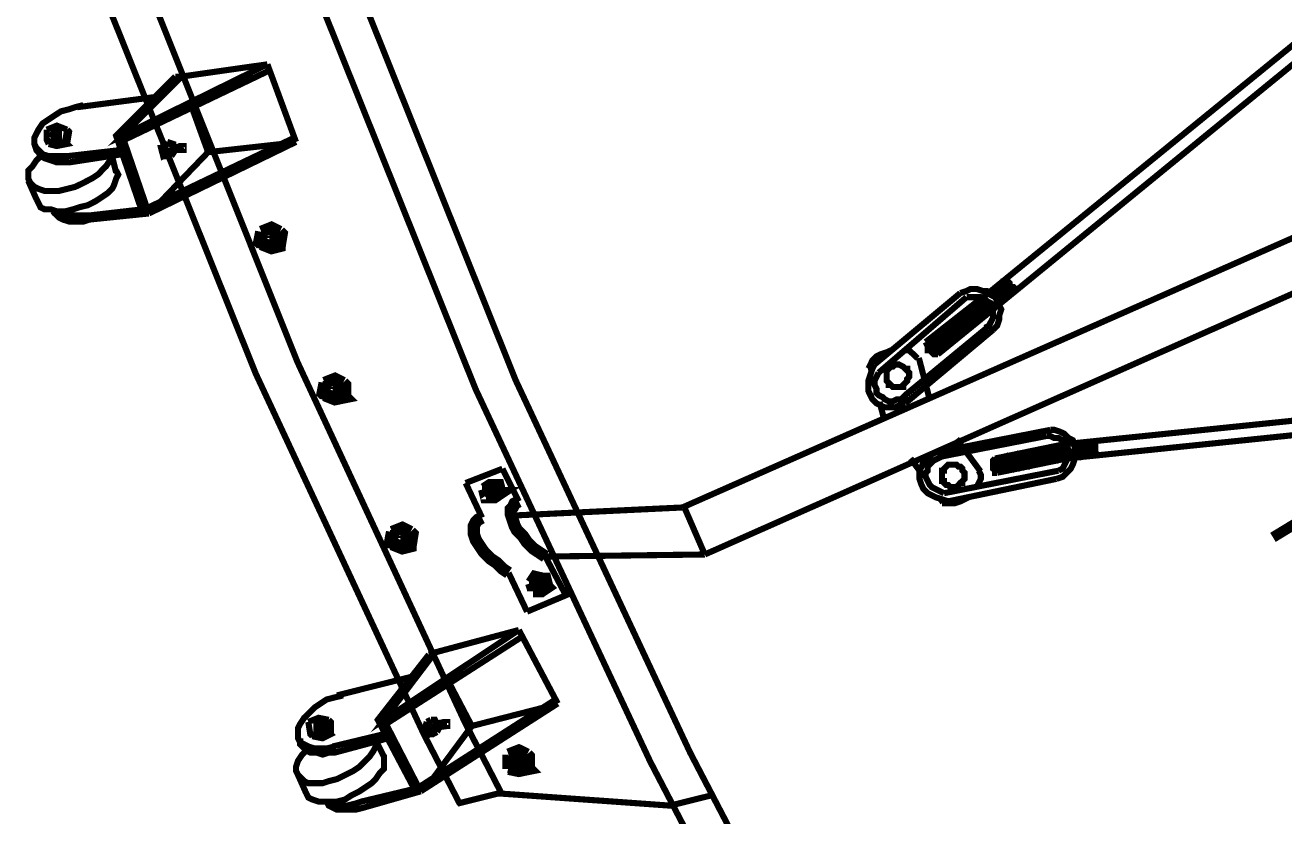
# Model space of a CAD drawing. Extents: x 0 to 11.7, y 0 to 16.5.
# Drawn here: x 4.674 to 5.7, y 7.819 to 8.465 of the extents above; entities that cross this region are included whole.
import ezdxf

# ---------------------------------------------------------------- set-up
doc = ezdxf.new("R2010")
doc.units = 0
doc.layers.get('0').update_dxf_attribs({"linetype": 'CONTINUOUS'})

msp = doc.modelspace()

# ---------------------------------------------------------------- linework, layer by layer
at = {"color": 0}
for points, const_width in [([(7.05111, 9.54443), (5.45281, 8.2411)], 0.005), ([(7.0561, 9.53614), (5.46278, 8.23281)], 0.005), ([(5.20942, 8.07112), (7.55111, 9.10612)], 0.005), ([(7.56944, 9.07275), (5.22775, 8.03276)], 0.005), ([(4.75375, 8.55225), (4.77533, 8.4911), (4.89546, 8.19015), (5.0319, 7.89621), (5.06158, 7.83854)], 0.005), ([(4.92632, 8.54986), (4.94868, 8.48654), (5.07351, 8.17503), (5.21576, 7.8711), (5.24675, 7.81153)], 0.005), ([(4.7194, 8.54221), (4.74104, 8.48112), (4.86165, 8.18028), (4.99843, 7.8865), (5.02815, 7.82889)], 0.005), ([(4.89372, 8.54221), (4.91607, 8.47894), (5.0409, 8.16764), (5.18317, 7.86387), (5.21414, 7.80431)], 0.005), ([(4.8711, 8.43278), (4.75276, 8.37446), (4.80111, 8.42279)], 0.005), ([(4.87278, 8.42779), (4.75444, 8.3711)], 0.005), ([(4.80111, 8.42279), (4.8711, 8.43278)], 0.005), ([(4.8711, 8.43278), (4.89442, 8.36947)], 0.005), ([(4.79611, 8.42279), (4.74778, 8.37446), (4.76942, 8.31108)], 0.005), ([(4.80111, 8.42279), (4.79611, 8.42279)], 0.005), ([(4.77946, 8.40608), (4.7161, 8.39779)], 0.005), ([(4.72114, 8.39947), (4.71446, 8.39779), (4.70942, 8.39611), (4.70281, 8.39442), (4.69775, 8.39111), (4.69276, 8.38781), (4.68778, 8.38444), (4.68446, 8.37944), (4.68278, 8.37608), (4.6811, 8.37278), (4.6811, 8.36778), (4.68278, 8.36442), (4.68446, 8.36279), (4.68778, 8.35943), (4.69276, 8.35781), (4.69775, 8.35781), (4.70281, 8.35781), (4.70942, 8.35781)], 0.005), ([(4.80946, 8.39779), (4.82275, 8.36111), (4.88276, 8.36778)], 0.005), ([(4.70779, 8.37944), (4.69943, 8.38276), (4.69114, 8.37944)], 0.005), ([(4.69276, 8.36778), (4.69114, 8.3711), (4.69114, 8.37944)], 0.005), ([(4.69114, 8.3711), (4.69775, 8.36778), (4.70611, 8.36947), (4.70779, 8.37944)], 0.005), ([(4.69943, 8.37608), (4.69775, 8.37446)], 0.005), ([(4.69943, 8.37446), (4.69943, 8.37608)], 0.005), ([(4.70779, 8.36778), (4.70942, 8.37776), (4.70779, 8.37944)], 0.005), ([(4.75276, 8.37446), (4.74778, 8.37446)], 0.005), ([(4.75276, 8.37446), (4.77447, 8.31108)], 0.005), ([(4.89279, 8.37278), (4.77447, 8.31614)], 0.005), ([(4.75276, 8.35943), (4.70942, 8.35275), (4.70443, 8.35275), (4.69943, 8.35275), (4.69444, 8.35444), (4.68946, 8.35612), (4.68608, 8.35781), (4.68446, 8.36111), (4.68278, 8.36279), (4.6811, 8.36778)], 0.005), ([(4.69276, 8.36778), (4.69943, 8.3661), (4.70779, 8.36778), (4.70611, 8.36947)], 0.005), ([(4.69943, 8.3661), (4.69775, 8.36778)], 0.005), ([(4.75108, 8.36279), (4.70779, 8.35781)], 0.005), ([(4.89442, 8.36947), (4.77447, 8.31108)], 0.005), ([(4.78776, 8.36442), (4.78444, 8.36442), (4.78614, 8.35781), (4.78944, 8.35943)], 0.005), ([(4.78444, 8.36442), (4.78776, 8.36778)], 0.005), ([(4.78944, 8.36947), (4.78776, 8.36442), (4.78944, 8.35943), (4.79275, 8.35781)], 0.005), ([(4.78944, 8.36947), (4.78776, 8.36778)], 0.005), ([(4.78944, 8.36947), (4.79443, 8.36778), (4.79443, 8.3661)], 0.005), ([(4.80279, 8.3661), (4.79113, 8.36442)], 0.005), ([(4.79113, 8.36442), (4.79113, 8.36279)], 0.005), ([(4.80279, 8.36279), (4.79113, 8.36279)], 0.005), ([(4.79611, 8.36279), (4.79275, 8.35781)], 0.005), ([(4.68608, 8.35781), (4.68278, 8.35444), (4.67947, 8.34944), (4.67611, 8.34614), (4.67611, 8.34278), (4.67611, 8.33946), (4.67779, 8.3361), (4.6811, 8.33279), (4.68446, 8.33111), (4.68946, 8.32943), (4.69613, 8.32943), (4.70111, 8.32943), (4.70779, 8.33111), (4.71446, 8.33279), (4.72114, 8.3361), (4.72775, 8.33946), (4.73281, 8.34278), (4.73611, 8.34614), (4.73942, 8.34944), (4.74278, 8.35444), (4.74278, 8.35781)], 0.005), ([(4.74447, 8.35781), (4.74778, 8.34446)], 0.005), ([(4.78276, 8.31944), (4.82275, 8.36111)], 0.005), ([(4.79275, 8.35781), (4.79113, 8.35781), (4.78614, 8.35781)], 0.005), ([(7.77447, 8.35444), (5.52111, 8.12278)], 0.005), ([(4.68278, 8.32275), (4.68446, 8.31944), (4.68608, 8.31614), (4.68946, 8.31446), (4.69444, 8.31446), (4.69943, 8.31278), (4.70611, 8.31278), (4.71278, 8.31446), (4.71778, 8.31614), (4.72444, 8.31776), (4.73112, 8.32112), (4.73611, 8.32443), (4.7411, 8.32781), (4.74447, 8.33111), (4.7461, 8.33442), (4.74778, 8.33946), (4.74946, 8.34278), (4.74778, 8.34614)], 0.005), ([(7.77447, 8.34278), (5.52279, 8.11111)], 0.005), ([(4.67611, 8.33778), (4.68278, 8.32275)], 0.005), ([(4.77447, 8.31108), (4.72613, 8.3061), (4.72114, 8.30447), (4.71446, 8.30447), (4.70942, 8.30447), (4.70443, 8.3061), (4.70111, 8.30778), (4.69775, 8.31108), (4.69613, 8.31278)], 0.005), ([(4.76942, 8.31446), (4.72613, 8.30946), (4.71946, 8.30946), (4.71446, 8.30946), (4.70942, 8.30946), (4.70443, 8.31108), (4.70111, 8.31278)], 0.005), ([(4.88113, 8.29611), (4.87446, 8.29943), (4.8661, 8.29611)], 0.01), ([(4.8661, 8.28614), (4.86442, 8.28776), (4.8661, 8.29611)], 0.01), ([(4.86442, 8.28776), (4.87278, 8.28444), (4.88113, 8.28614), (4.88113, 8.29611)], 0.01), ([(4.8711, 8.29113), (4.86947, 8.29113)], 0.01), ([(4.87278, 8.29113), (4.87278, 8.29275)], 0.01), ([(4.87446, 8.29275), (4.87278, 8.29275)], 0.01), ([(4.88113, 8.28444), (4.88276, 8.29443), (4.88113, 8.29611)], 0.01), ([(4.8661, 8.28614), (4.87446, 8.28276), (4.88113, 8.28444), (4.88113, 8.28614)], 0.01), ([(4.87446, 8.28276), (4.87278, 8.28444)], 0.01), ([(5.48281, 8.24946), (5.48112, 8.24946), (5.47944, 8.25108), (5.47775, 8.25108), (5.47613, 8.25276), (5.47613, 8.25444), (5.47444, 8.25612), (5.47444, 8.25776), (5.47444, 8.25944)], 0.005), ([(5.46278, 8.2161), (5.4661, 8.21946), (5.46778, 8.22444), (5.46778, 8.22775), (5.46946, 8.23281), (5.46778, 8.23611), (5.4661, 8.23942), (5.46446, 8.24278), (5.4611, 8.24447), (5.45779, 8.24778), (5.45443, 8.24778), (5.44943, 8.24946), (5.44444, 8.24946), (5.44114, 8.24778), (5.43608, 8.2461)], 0.005), ([(5.47114, 8.23942), (5.46946, 8.23942), (5.46778, 8.2411), (5.4661, 8.2411), (5.46446, 8.24278), (5.46278, 8.24447), (5.46278, 8.2461), (5.46278, 8.24778), (5.46278, 8.24946)], 0.005), ([(5.47276, 8.2411), (5.47114, 8.2411), (5.46946, 8.24278), (5.46778, 8.24278), (5.4661, 8.24447), (5.4661, 8.2461), (5.46446, 8.24778), (5.46446, 8.24946), (5.46446, 8.25108)], 0.005), ([(5.47613, 8.24447), (5.47444, 8.24447), (5.47276, 8.24447), (5.47114, 8.2461), (5.46946, 8.2461), (5.46778, 8.24778), (5.46778, 8.24946), (5.46778, 8.25108), (5.4661, 8.25276)], 0.005), ([(5.47775, 8.2461), (5.47613, 8.2461), (5.47444, 8.2461), (5.47276, 8.24778), (5.47114, 8.24778), (5.47114, 8.24946), (5.46946, 8.25108), (5.46946, 8.25276), (5.46946, 8.25444)], 0.005), ([(5.48112, 8.24778), (5.47944, 8.24778), (5.47775, 8.24778), (5.47613, 8.24946), (5.47444, 8.25108), (5.47276, 8.25276), (5.47114, 8.25444), (5.47114, 8.25776)], 0.005), ([(5.43608, 8.2461), (5.3661, 8.18778)], 0.005), ([(5.44114, 8.24278), (5.36947, 8.1811)], 0.005), ([(5.45443, 8.24278), (5.40776, 8.20611)], 0.005), ([(5.45611, 8.21778), (5.45942, 8.21946), (5.4611, 8.22276), (5.46278, 8.22613), (5.46278, 8.22944), (5.46278, 8.23281), (5.46278, 8.23611), (5.4611, 8.23779), (5.45779, 8.23942), (5.45611, 8.2411), (5.45281, 8.24278), (5.44943, 8.24278), (5.44613, 8.24278), (5.44114, 8.24278)], 0.005), ([(5.45942, 8.22944), (5.45779, 8.23112), (5.45611, 8.23112), (5.45443, 8.23112), (5.45281, 8.23281), (5.45111, 8.23443), (5.45111, 8.23611), (5.45111, 8.23779), (5.45111, 8.23942)], 0.005), ([(5.4611, 8.23281), (5.45942, 8.23281), (5.45779, 8.23281), (5.45611, 8.23443), (5.45443, 8.23611), (5.45281, 8.23779), (5.45281, 8.23942), (5.45281, 8.2411)], 0.005), ([(5.46278, 8.23443), (5.4611, 8.23443), (5.45942, 8.23611), (5.45779, 8.23779), (5.45611, 8.23779), (5.45611, 8.23942), (5.45611, 8.2411)], 0.005), ([(5.45942, 8.2461), (5.45942, 8.24778)], 0.005), ([(5.46278, 8.23281), (5.41775, 8.19612)], 0.005), ([(5.44775, 8.22114), (5.44613, 8.22114), (5.44444, 8.22114), (5.44276, 8.22276), (5.44114, 8.22276), (5.43946, 8.22444), (5.43946, 8.22613), (5.43778, 8.22775), (5.43778, 8.22944)], 0.005), ([(5.44943, 8.22276), (5.44775, 8.22276), (5.44613, 8.22276), (5.44444, 8.22444), (5.44276, 8.22444), (5.44276, 8.22613), (5.44114, 8.22775), (5.44114, 8.22944), (5.44114, 8.23112)], 0.005), ([(5.45111, 8.22444), (5.44943, 8.22444), (5.44775, 8.22444), (5.44613, 8.22613), (5.44613, 8.22775), (5.44444, 8.22775), (5.44444, 8.22944), (5.44276, 8.23112), (5.44276, 8.23443)], 0.005), ([(5.45443, 8.22613), (5.45281, 8.22613), (5.45111, 8.22775), (5.44943, 8.22775), (5.44775, 8.22944), (5.44775, 8.23112), (5.44613, 8.23281), (5.44613, 8.23443), (5.44613, 8.23611)], 0.005), ([(5.45611, 8.22775), (5.45443, 8.22775), (5.45281, 8.22944), (5.45111, 8.22944), (5.45111, 8.23112), (5.44943, 8.23281), (5.44943, 8.23443), (5.44775, 8.23611), (5.44775, 8.23779)], 0.005), ([(5.46946, 8.23779), (5.46778, 8.23779)], 0.005), ([(5.45779, 8.21778), (5.39111, 8.16276), (5.38781, 8.15944), (5.38444, 8.15944), (5.38113, 8.15776), (5.37776, 8.15776), (5.37446, 8.15944), (5.37278, 8.16114), (5.36947, 8.16276), (5.36778, 8.16444), (5.36778, 8.16775), (5.3661, 8.17111), (5.3661, 8.17443), (5.36778, 8.17779), (5.36947, 8.1811)], 0.005), ([(5.43278, 8.20942), (5.4311, 8.20942), (5.42947, 8.20942), (5.42779, 8.2111), (5.42611, 8.2111), (5.42611, 8.21278), (5.42443, 8.21446), (5.42443, 8.2161), (5.42443, 8.21778)], 0.005), ([(5.43608, 8.2111), (5.43446, 8.2111), (5.43278, 8.2111), (5.4311, 8.21278), (5.42947, 8.21446), (5.42779, 8.21446), (5.42779, 8.2161), (5.42611, 8.21778), (5.42611, 8.21946)], 0.005), ([(5.43778, 8.21278), (5.43608, 8.21278), (5.43446, 8.21446), (5.43278, 8.21446), (5.4311, 8.2161), (5.4311, 8.21778), (5.42947, 8.21946), (5.42947, 8.22114), (5.42947, 8.22276)], 0.005), ([(5.44114, 8.21446), (5.43946, 8.21446), (5.43778, 8.2161), (5.43608, 8.2161), (5.43446, 8.21778), (5.43278, 8.21946), (5.43278, 8.22114), (5.4311, 8.22276), (5.4311, 8.22444)], 0.005), ([(5.44276, 8.2161), (5.44114, 8.21778), (5.43946, 8.21778), (5.43778, 8.21778), (5.43608, 8.21946), (5.43608, 8.22114), (5.43446, 8.22276), (5.43446, 8.22444), (5.43446, 8.22613)], 0.005), ([(5.44444, 8.21946), (5.44276, 8.21946), (5.44114, 8.21946), (5.43946, 8.22114), (5.43778, 8.22276), (5.43778, 8.22444), (5.43608, 8.22613), (5.43608, 8.22775)], 0.005), ([(5.46278, 8.2161), (5.39111, 8.15608)], 0.005), ([(5.42111, 8.19943), (5.41943, 8.19943), (5.41775, 8.19943), (5.41613, 8.20111), (5.41444, 8.20281), (5.41444, 8.20443), (5.41276, 8.20443), (5.41276, 8.20779), (5.41276, 8.20942)], 0.005), ([(5.42443, 8.20111), (5.42279, 8.20111), (5.42111, 8.20281), (5.41943, 8.20281), (5.41775, 8.20443), (5.41613, 8.20611), (5.41613, 8.20779), (5.41613, 8.20942), (5.41444, 8.2111)], 0.005), ([(5.42611, 8.20281), (5.42443, 8.20443), (5.42279, 8.20443), (5.42111, 8.20443), (5.41943, 8.20611), (5.41943, 8.20779), (5.41775, 8.20942), (5.41775, 8.2111), (5.41775, 8.21278)], 0.005), ([(5.42947, 8.20611), (5.42779, 8.20611), (5.42611, 8.20611), (5.42443, 8.20779), (5.42279, 8.20779), (5.42111, 8.20942), (5.42111, 8.2111), (5.41943, 8.21278), (5.41943, 8.21446)], 0.005), ([(5.4311, 8.20779), (5.42947, 8.20779), (5.42779, 8.20779), (5.42611, 8.20942), (5.42443, 8.20942), (5.42443, 8.2111), (5.42279, 8.21278), (5.42279, 8.21446), (5.42279, 8.2161)], 0.005), ([(5.36111, 8.18446), (5.36279, 8.18778), (5.36442, 8.19114), (5.36778, 8.19444), (5.3711, 8.19612), (5.37608, 8.19775), (5.37944, 8.19943)], 0.005), ([(5.39111, 8.19943), (5.39442, 8.19943), (5.39611, 8.19775), (5.39947, 8.19444), (5.4011, 8.19276)], 0.005), ([(5.41775, 8.19612), (5.41613, 8.19612), (5.41444, 8.19612), (5.41276, 8.19775), (5.41114, 8.19943), (5.40944, 8.19943), (5.40944, 8.20111), (5.40944, 8.20281), (5.40776, 8.20611)], 0.005), ([(5.41943, 8.19775), (5.41775, 8.19775), (5.41613, 8.19775), (5.41444, 8.19943), (5.41276, 8.20111), (5.41114, 8.20111), (5.41114, 8.20281), (5.41114, 8.20443), (5.41114, 8.20611)], 0.005), ([(5.39111, 8.15608), (5.38612, 8.15446), (5.38276, 8.15278), (5.37776, 8.15278), (5.37446, 8.15278), (5.3711, 8.15446), (5.36778, 8.15608), (5.36442, 8.15944), (5.36279, 8.16276), (5.36111, 8.16613), (5.36111, 8.17111), (5.36111, 8.17443), (5.36279, 8.17947), (5.36442, 8.18446), (5.3661, 8.18778)], 0.005), ([(5.40224, 8.19314), (5.40267, 8.19163), (5.40668, 8.17622), (5.40707, 8.17464)], 0.005), ([(4.93278, 8.17279), (4.92611, 8.17611), (4.91775, 8.17279)], 0.01), ([(5.36257, 8.18679), (5.36268, 8.18636), (5.36382, 8.18197), (5.36393, 8.18147)], 0.005), ([(4.91775, 8.16276), (4.91613, 8.16444), (4.91775, 8.17279)], 0.01), ([(4.91613, 8.16444), (4.92443, 8.16114), (4.93278, 8.16276), (4.93278, 8.17279)], 0.01), ([(4.92443, 8.16775), (4.92443, 8.16943)], 0.01), ([(4.92611, 8.16943), (4.92443, 8.16943)], 0.01), ([(4.93446, 8.16114), (4.93446, 8.17111), (4.93278, 8.17279)], 0.01), ([(5.40842, 8.16938), (5.40864, 8.16872), (5.41037, 8.16211), (5.41054, 8.1614)], 0.005), ([(4.91775, 8.16276), (4.92611, 8.15944), (4.93446, 8.16114), (4.93278, 8.16276)], 0.01), ([(4.92611, 8.15944), (4.92443, 8.16114)], 0.01), ([(5.37022, 8.15717), (5.37056, 8.15597), (5.37369, 8.1441), (5.37397, 8.1429)], 0.005), ([(5.50613, 8.12944), (5.42111, 8.11279), (5.41775, 8.11111), (5.41444, 8.10943), (5.41276, 8.10781), (5.40944, 8.10444), (5.40944, 8.10113), (5.40776, 8.09944), (5.40776, 8.09614), (5.40944, 8.09278), (5.41114, 8.08946), (5.41276, 8.08778), (5.41613, 8.0861), (5.41943, 8.08442), (5.42279, 8.08279)], 0.005), ([(5.50944, 8.13444), (5.41613, 8.1161)], 0.005), ([(5.433, 8.12706), (5.43343, 8.12651), (5.43744, 8.12104), (5.43782, 8.12044)], 0.005), ([(5.50613, 8.12944), (5.50944, 8.12944), (5.51281, 8.12776), (5.51611, 8.12776), (5.51942, 8.12608), (5.52111, 8.12446), (5.52279, 8.1211), (5.52447, 8.11778), (5.52447, 8.1161), (5.52447, 8.11279), (5.52279, 8.10943), (5.52111, 8.10612), (5.51942, 8.10275), (5.51611, 8.10113)], 0.005), ([(5.50944, 8.13444), (5.51281, 8.13444), (5.51779, 8.13276), (5.52111, 8.13112), (5.52447, 8.12776), (5.52778, 8.12608), (5.52946, 8.12278), (5.52946, 8.11778), (5.52946, 8.11442), (5.52946, 8.11111), (5.52778, 8.10612), (5.5261, 8.10275), (5.52279, 8.09944), (5.51942, 8.09614), (5.51443, 8.09446)], 0.005), ([(5.54779, 8.12608), (5.54611, 8.12446), (5.54611, 8.12278), (5.54611, 8.1211), (5.54611, 8.11947), (5.54611, 8.11778), (5.54611, 8.1161), (5.54779, 8.11442), (5.54943, 8.11279)], 0.005), ([(5.41613, 8.1161), (5.41276, 8.11442), (5.40944, 8.11111), (5.40608, 8.10781), (5.40446, 8.10444), (5.40278, 8.10113), (5.40278, 8.09776), (5.40278, 8.09446), (5.40446, 8.08946), (5.40608, 8.0861), (5.40944, 8.08279), (5.41276, 8.08111), (5.41613, 8.07943), (5.42111, 8.07781), (5.42611, 8.07611)], 0.005), ([(5.44108, 8.11604), (5.44206, 8.11481), (5.4515, 8.102), (5.45242, 8.10069)], 0.005), ([(5.52111, 8.12278), (5.46446, 8.11111)], 0.005), ([(5.48443, 8.1161), (5.48281, 8.11442), (5.48281, 8.11279), (5.48281, 8.11111), (5.48281, 8.10943), (5.48281, 8.10781), (5.48443, 8.10612), (5.48443, 8.10444), (5.48611, 8.10275)], 0.005), ([(5.48779, 8.1161), (5.48611, 8.11442), (5.48611, 8.11279), (5.48611, 8.11111), (5.48611, 8.10943), (5.48611, 8.10781), (5.48611, 8.10612), (5.48779, 8.10444), (5.48942, 8.10275)], 0.005), ([(5.4911, 8.1161), (5.48942, 8.11442), (5.48942, 8.11279), (5.48779, 8.11111), (5.48942, 8.10943), (5.48942, 8.10781), (5.48942, 8.10612), (5.4911, 8.10444), (5.49278, 8.10444)], 0.005), ([(5.49278, 8.11778), (5.49278, 8.1161), (5.49278, 8.11442), (5.4911, 8.11279), (5.4911, 8.11111), (5.49278, 8.10943), (5.49278, 8.10781), (5.49447, 8.10612), (5.4961, 8.10444)], 0.005), ([(5.4961, 8.11778), (5.4961, 8.1161), (5.49447, 8.11442), (5.49447, 8.11279), (5.49447, 8.11111), (5.4961, 8.10943), (5.4961, 8.10781), (5.49778, 8.10612)], 0.005), ([(5.49946, 8.11778), (5.49778, 8.1161), (5.49778, 8.11442), (5.49778, 8.11111), (5.49778, 8.10943), (5.49946, 8.10943), (5.49946, 8.10781), (5.50108, 8.10612)], 0.005), ([(5.50276, 8.11947), (5.50108, 8.11778), (5.50108, 8.1161), (5.49946, 8.11442), (5.50108, 8.11279), (5.50108, 8.11111), (5.50108, 8.10943), (5.50276, 8.10781), (5.50444, 8.10612)], 0.005), ([(5.50444, 8.11947), (5.50444, 8.11778), (5.50276, 8.1161), (5.50276, 8.11442), (5.50276, 8.11279), (5.50276, 8.11111), (5.50444, 8.10943), (5.50613, 8.10781)], 0.005), ([(5.50776, 8.1211), (5.50776, 8.11947), (5.50613, 8.11778), (5.50613, 8.1161), (5.50613, 8.11442), (5.50613, 8.11279), (5.50776, 8.11111), (5.50776, 8.10943), (5.50944, 8.10781)], 0.005), ([(5.51112, 8.1211), (5.51112, 8.11947), (5.50944, 8.11778), (5.50944, 8.1161), (5.50944, 8.11442), (5.50944, 8.11279), (5.51112, 8.11111), (5.51112, 8.10943), (5.51281, 8.10781)], 0.005), ([(5.51443, 8.1211), (5.51281, 8.11947), (5.51281, 8.11778), (5.51281, 8.1161), (5.51281, 8.11442), (5.51281, 8.11279), (5.51443, 8.11111), (5.51443, 8.10943), (5.51611, 8.10943)], 0.005), ([(5.51779, 8.12278), (5.51611, 8.1211), (5.51611, 8.11947), (5.51611, 8.11778), (5.51611, 8.1161), (5.51611, 8.11442), (5.51611, 8.11279), (5.51779, 8.11111), (5.51942, 8.10943)], 0.005), ([(5.52111, 8.12278), (5.51942, 8.1211), (5.51942, 8.11947), (5.51942, 8.11778), (5.51942, 8.1161), (5.51942, 8.11442), (5.51942, 8.11279), (5.52111, 8.11111), (5.52279, 8.10943)], 0.005), ([(5.52279, 8.12278), (5.52279, 8.1211), (5.52111, 8.11947), (5.52111, 8.1161), (5.52279, 8.11442), (5.52279, 8.11279), (5.52447, 8.11279)], 0.005), ([(5.53108, 8.12278), (5.52946, 8.1211), (5.52946, 8.11947), (5.52946, 8.1161), (5.52946, 8.11442), (5.53108, 8.11279), (5.53276, 8.11111)], 0.005), ([(5.53444, 8.12446), (5.53276, 8.12278), (5.53276, 8.1211), (5.53276, 8.11947), (5.53276, 8.11778), (5.53276, 8.1161), (5.53444, 8.11442), (5.53444, 8.11279), (5.53614, 8.11111)], 0.005), ([(5.53776, 8.12446), (5.53614, 8.12278), (5.53614, 8.1211), (5.53614, 8.11947), (5.53614, 8.11778), (5.53614, 8.1161), (5.53614, 8.11442), (5.53776, 8.11279), (5.53944, 8.11279)], 0.005), ([(5.54113, 8.12446), (5.53944, 8.12446), (5.53944, 8.12278), (5.53944, 8.11947), (5.53944, 8.11778), (5.53944, 8.1161), (5.54113, 8.11442), (5.54275, 8.11279)], 0.005), ([(5.54443, 8.12446), (5.54275, 8.12278), (5.54275, 8.11947), (5.54275, 8.11778), (5.54275, 8.1161), (5.54443, 8.11442), (5.54611, 8.11279)], 0.005), ([(5.39546, 8.11111), (5.39621, 8.11014), (5.40349, 8.10026), (5.40419, 8.09924)], 0.005), ([(5.46446, 8.11111), (5.46278, 8.10943), (5.46278, 8.10781), (5.46278, 8.10612), (5.46278, 8.10444), (5.46278, 8.10275), (5.46446, 8.10113), (5.46446, 8.09944), (5.4661, 8.09944)], 0.005), ([(5.4661, 8.11111), (5.46446, 8.10943), (5.46446, 8.10781), (5.46446, 8.10444), (5.4661, 8.10275), (5.4661, 8.10113), (5.46778, 8.10113), (5.46778, 8.09944)], 0.005), ([(5.52279, 8.11111), (5.4661, 8.09944)], 0.005), ([(5.46946, 8.11279), (5.46946, 8.11111), (5.46778, 8.10943), (5.46778, 8.10781), (5.46778, 8.10612), (5.46778, 8.10444), (5.46946, 8.10275), (5.46946, 8.10113), (5.47114, 8.09944)], 0.005), ([(5.47276, 8.11279), (5.47114, 8.11111), (5.47114, 8.10943), (5.47114, 8.10781), (5.47114, 8.10612), (5.47114, 8.10444), (5.47276, 8.10275), (5.47276, 8.10113), (5.47444, 8.10113)], 0.005), ([(5.47613, 8.11442), (5.47444, 8.11279), (5.47444, 8.11111), (5.47444, 8.10943), (5.47444, 8.10781), (5.47444, 8.10612), (5.47613, 8.10444), (5.47613, 8.10275), (5.47775, 8.10113)], 0.005), ([(5.47944, 8.11442), (5.47775, 8.11279), (5.47775, 8.11111), (5.47775, 8.10943), (5.47775, 8.10781), (5.47775, 8.10612), (5.47775, 8.10444), (5.47944, 8.10275), (5.48112, 8.10113)], 0.005), ([(5.48112, 8.11442), (5.48112, 8.11279), (5.48112, 8.11111), (5.47944, 8.10943), (5.47944, 8.10781), (5.48112, 8.10612), (5.48112, 8.10444), (5.48281, 8.10275), (5.48443, 8.10275)], 0.005), ([(5.06278, 8.10275), (5.03276, 8.0911)], 0.005), ([(5.06278, 8.10275), (5.07611, 8.07611)], 0.005), ([(5.51611, 8.10113), (5.42279, 8.08279)], 0.005), ([(5.44943, 8.08778), (5.45111, 8.0911), (5.45281, 8.09446), (5.45281, 8.09776), (5.45111, 8.10113)], 0.005), ([(5.03276, 8.0911), (5.04611, 8.06278)], 0.005), ([(5.05778, 8.08946), (5.05279, 8.08946), (5.04779, 8.0861)], 0.01), ([(5.05111, 8.07943), (5.04943, 8.07943), (5.04779, 8.0861)], 0.01), ([(5.04943, 8.07943), (5.05447, 8.07943), (5.05946, 8.08279), (5.05778, 8.08946)], 0.01), ([(5.05111, 8.07943), (5.0561, 8.07943), (5.06108, 8.08279), (5.05946, 8.08279)], 0.01), ([(5.05279, 8.08279), (5.05111, 8.08279)], 0.01), ([(5.05447, 8.08442), (5.05279, 8.0861)], 0.01), ([(5.05447, 8.0861), (5.05279, 8.08442)], 0.01), ([(5.06108, 8.08279), (5.05946, 8.08946), (5.05778, 8.08946)], 0.01), ([(5.51443, 8.09446), (5.42611, 8.07611)], 0.005), ([(5.0561, 8.07943), (5.05447, 8.07943)], 0.01), ([(5.07611, 8.07611), (5.07275, 8.07443), (5.07113, 8.07112), (5.06944, 8.06944), (5.06944, 8.06614), (5.07113, 8.06108), (5.07275, 8.0561), (5.07443, 8.05279), (5.07943, 8.04779), (5.08279, 8.04275), (5.08778, 8.03776), (5.09278, 8.03444), (5.09776, 8.03108)], 0.01), ([(5.41911, 8.079), (5.41938, 8.07867), (5.42176, 8.07542), (5.42199, 8.07503)], 0.005), ([(5.42111, 8.07443), (5.42443, 8.07443), (5.42779, 8.07443), (5.4311, 8.07443), (5.43608, 8.07611), (5.43946, 8.07781), (5.44276, 8.07943)], 0.005), ([(5.04611, 8.06278), (5.04275, 8.06108), (5.04113, 8.05946), (5.03944, 8.0561), (5.03944, 8.05279), (5.03944, 8.04943), (5.04113, 8.04443), (5.04443, 8.03944), (5.04779, 8.03444), (5.05279, 8.02946), (5.05778, 8.0261), (5.06278, 8.02111), (5.06776, 8.01779)], 0.01), ([(5.20942, 8.07112), (5.06944, 8.06446)], 0.005), ([(5.2111, 8.07112), (5.22775, 8.03276)], 0.005), ([(4.97276, 8.04113), (4.97114, 8.04275), (4.97276, 8.05111)], 0.01), ([(4.97114, 8.04275), (4.97944, 8.03944), (4.98779, 8.04113), (4.98779, 8.05111)], 0.01), ([(4.98779, 8.05111), (4.98112, 8.05447), (4.97276, 8.05111)], 0.01), ([(4.98779, 8.03944), (4.98942, 8.04943), (4.98779, 8.05111)], 0.01), ([(4.97276, 8.04113), (4.98112, 8.03776), (4.98779, 8.03944), (4.98779, 8.04113)], 0.01), ([(4.97775, 8.04611), (4.97613, 8.04611)], 0.01), ([(4.97944, 8.04611), (4.97944, 8.04779)], 0.01), ([(4.98112, 8.04779), (4.97944, 8.04779)], 0.01), ([(4.98112, 8.03776), (4.97944, 8.03944)], 0.01), ([(5.09776, 8.03108), (5.11442, 7.99946), (5.08279, 7.98611)], 0.005), ([(5.22775, 8.03276), (5.09776, 8.03108)], 0.005), ([(5.06776, 8.01779), (5.08279, 7.98611)], 0.005), ([(5.09614, 8.01281), (5.08946, 8.01443), (5.0861, 8.00944)], 0.01), ([(5.08778, 8.00444), (5.09278, 8.00444), (5.09776, 8.00776), (5.09614, 8.01281)], 0.01), ([(5.09944, 8.00612), (5.09776, 8.01281), (5.09614, 8.01281)], 0.01), ([(5.08778, 8.00276), (5.08778, 8.00444), (5.0861, 8.00944)], 0.01), ([(5.08778, 8.00276), (5.09446, 8.00276), (5.09944, 8.00612), (5.09776, 8.00776)], 0.01), ([(5.0911, 8.00776), (5.0911, 8.00944)], 0.01), ([(5.0911, 8.00944), (5.0911, 8.00776)], 0.01), ([(5.09446, 8.00276), (5.09278, 8.00444)], 0.01), ([(5.07611, 7.97114), (4.9661, 7.89779), (5.00776, 7.95281)], 0.005), ([(5.07943, 7.9661), (4.96778, 7.89442)], 0.005), ([(5.00776, 7.95281), (5.07611, 7.97114)], 0.005), ([(5.07611, 7.97114), (5.10781, 7.91114)], 0.005), ([(5.00276, 7.95111), (4.9611, 7.89779), (4.99278, 7.83778)], 0.005), ([(5.00776, 7.95281), (5.00276, 7.95111)], 0.005), ([(4.98779, 7.93278), (4.92779, 7.91775)], 0.005), ([(5.01942, 7.92779), (5.03776, 7.89279), (5.09614, 7.90776)], 0.005), ([(4.93278, 7.91775), (4.92611, 7.91613), (4.91943, 7.91444), (4.91444, 7.91114), (4.90944, 7.90776), (4.90446, 7.90278), (4.9011, 7.89947), (4.89779, 7.89442), (4.89611, 7.89111), (4.89611, 7.88613), (4.89611, 7.88276), (4.89779, 7.87944), (4.9011, 7.87776), (4.90446, 7.87608), (4.90944, 7.87446), (4.91444, 7.87446), (4.91943, 7.87446), (4.92611, 7.87608)], 0.005), ([(5.10612, 7.91444), (4.99447, 7.84278)], 0.005), ([(5.10781, 7.91114), (4.9961, 7.83946)], 0.005), ([(4.92111, 7.89779), (4.91276, 7.89947), (4.90446, 7.89611)], 0.005), ([(4.90776, 7.88444), (4.90608, 7.88613), (4.90446, 7.89611)], 0.005), ([(4.90608, 7.88613), (4.91276, 7.88444), (4.92111, 7.88781), (4.92111, 7.89779)], 0.005), ([(4.91276, 7.89111), (4.91276, 7.89279)], 0.005), ([(4.91444, 7.89279), (4.91276, 7.89279)], 0.005), ([(4.92279, 7.88613), (4.92279, 7.89611), (4.92111, 7.89779)], 0.005), ([(4.9661, 7.89779), (4.9611, 7.89779)], 0.005), ([(4.9661, 7.89779), (4.9961, 7.83946)], 0.005), ([(5.00276, 7.89279), (4.99946, 7.89111), (5.00276, 7.88613), (5.00444, 7.88781)], 0.005), ([(4.99946, 7.89111), (5.00108, 7.89611)], 0.005), ([(5.00444, 7.89779), (5.00108, 7.89611)], 0.005), ([(5.00444, 7.89779), (5.00276, 7.89279), (5.00444, 7.88781), (5.00944, 7.88781)], 0.005), ([(5.00444, 7.89779), (5.00776, 7.89779), (5.00944, 7.89442)], 0.005), ([(5.00444, 7.84776), (5.03776, 7.89279)], 0.005), ([(5.01611, 7.89611), (5.00613, 7.89442)], 0.005), ([(5.00613, 7.89442), (5.00613, 7.89279), (5.00613, 7.89111)], 0.005), ([(5.01779, 7.89279), (5.00613, 7.89111)], 0.005), ([(5.01112, 7.89111), (5.00944, 7.88781)], 0.005), ([(4.90278, 7.87278), (4.89947, 7.86947), (4.89611, 7.86442), (4.89442, 7.85943), (4.89442, 7.85612), (4.89611, 7.85275), (4.89779, 7.85113), (4.9011, 7.84776), (4.90446, 7.84614), (4.90944, 7.84614), (4.91613, 7.84614), (4.92111, 7.84776), (4.92779, 7.84944), (4.93446, 7.85275), (4.94114, 7.85612), (4.94613, 7.85943), (4.95111, 7.86442), (4.95443, 7.86778), (4.95779, 7.87278), (4.95942, 7.87608), (4.95942, 7.87944)], 0.005), ([(4.96946, 7.88276), (4.92611, 7.8711), (4.92111, 7.8711), (4.91613, 7.86947), (4.91114, 7.8711), (4.90608, 7.8711), (4.90278, 7.87278), (4.89947, 7.87608), (4.89779, 7.87776), (4.89779, 7.88276)], 0.005), ([(4.90776, 7.88444), (4.91613, 7.88276), (4.92279, 7.88613), (4.92111, 7.88781)], 0.005), ([(4.91613, 7.88276), (4.91276, 7.88444)], 0.005), ([(4.9661, 7.88613), (4.92443, 7.87608)], 0.005), ([(4.95942, 7.88112), (4.9661, 7.86778)], 0.005), ([(5.00944, 7.88781), (5.00613, 7.88613), (5.00276, 7.88613)], 0.005), ([(4.90278, 7.83778), (4.90446, 7.83442), (4.90776, 7.83279), (4.91276, 7.83111), (4.91613, 7.83111), (4.92279, 7.83111), (4.92779, 7.83111), (4.93446, 7.83279), (4.93946, 7.8361), (4.94613, 7.83946), (4.95111, 7.84278), (4.95611, 7.84614), (4.95942, 7.84944), (4.96278, 7.85444), (4.9661, 7.85781), (4.9661, 7.86279), (4.9661, 7.8661), (4.9661, 7.86947)], 0.005), ([(5.08279, 7.86947), (5.07611, 7.87278), (5.06776, 7.86947)], 0.01), ([(5.06776, 7.85781), (5.06776, 7.85943), (5.06776, 7.86947)], 0.01), ([(5.06776, 7.85943), (5.07443, 7.85781), (5.08279, 7.85943), (5.08279, 7.86947)], 0.01), ([(5.08442, 7.85781), (5.08442, 7.86778), (5.08279, 7.86947)], 0.01), ([(5.06776, 7.85781), (5.07611, 7.85612), (5.08442, 7.85781), (5.08279, 7.85943)], 0.01), ([(5.07275, 7.86279), (5.07275, 7.86442)], 0.01), ([(5.07443, 7.86442), (5.07611, 7.8661)], 0.01), ([(5.07611, 7.86442), (5.07443, 7.86442)], 0.01), ([(5.07611, 7.85612), (5.07443, 7.85781)], 0.01), ([(4.89611, 7.85275), (4.90278, 7.83778)], 0.005), ([(4.9961, 7.83946), (4.94943, 7.82611), (4.94276, 7.82443), (4.93778, 7.82443), (4.93278, 7.82443), (4.92779, 7.82443), (4.92443, 7.82611), (4.92111, 7.82781), (4.91943, 7.83111)], 0.005), ([(4.98942, 7.8411), (4.94775, 7.83111), (4.94276, 7.82943), (4.93608, 7.82781), (4.9311, 7.82781), (4.92611, 7.82943), (4.92279, 7.83111)], 0.005), ([(5.23281, 7.8361), (5.19943, 7.82781), (5.05946, 7.83778), (5.0261, 7.82943)], 0.005)]:
    msp.add_lwpolyline(points, dxfattribs=dict(at, const_width=const_width))
for points, const_width in [([(4.70111, 8.37608), (4.70111, 8.37776), (4.69943, 8.37776), (4.69775, 8.37776), (4.69613, 8.37608), (4.69613, 8.37446), (4.69775, 8.37278), (4.69943, 8.37278), (4.70111, 8.37278), (4.70111, 8.37446), (4.70111, 8.37608)], 0.005), ([(4.80279, 8.3661), (4.80111, 8.3661), (4.80111, 8.36442), (4.80111, 8.36279), (4.80279, 8.36279), (4.80279, 8.36442), (4.80279, 8.3661)], 0.005), ([(4.87608, 8.29275), (4.87608, 8.29443), (4.87446, 8.29443), (4.87278, 8.29443), (4.8711, 8.29443), (4.86947, 8.29275), (4.86947, 8.29113), (4.8711, 8.29113), (4.8711, 8.28944), (4.87278, 8.28944), (4.87446, 8.28944), (4.87446, 8.29113), (4.87608, 8.29113), (4.87608, 8.29275)], 0.01), ([(4.87608, 8.29275), (4.87608, 8.29275)], 0.01), ([(5.39279, 8.18278), (5.39442, 8.1811), (5.39442, 8.17947), (5.39442, 8.17779), (5.39279, 8.17611), (5.39279, 8.17443), (5.39111, 8.17279), (5.38943, 8.17111), (5.38943, 8.16943), (5.38781, 8.16943), (5.38444, 8.16943), (5.38276, 8.16943), (5.38113, 8.16943), (5.37944, 8.17111), (5.37776, 8.17111), (5.37776, 8.17279), (5.37608, 8.17443), (5.37608, 8.17611), (5.37608, 8.17779), (5.37608, 8.17947), (5.37608, 8.1811), (5.37608, 8.18278), (5.37776, 8.18446), (5.37944, 8.18608), (5.38113, 8.18608), (5.38276, 8.18778), (5.38444, 8.18778), (5.38612, 8.18778), (5.38943, 8.18608), (5.39111, 8.18446), (5.39279, 8.18446), (5.39279, 8.18278)], 0.005), ([(4.92779, 8.16943), (4.92779, 8.17111), (4.92611, 8.17111), (4.92443, 8.17111), (4.92279, 8.17111), (4.92279, 8.16943), (4.92111, 8.16943), (4.92111, 8.16775), (4.92279, 8.16775), (4.92279, 8.16613), (4.92443, 8.16613), (4.92611, 8.16613), (4.92779, 8.16775), (4.92779, 8.16943)], 0.01), ([(4.92279, 8.16775), (4.92279, 8.16775)], 0.01), ([(4.92779, 8.16943), (4.92779, 8.16943)], 0.01), ([(5.43778, 8.10113), (5.43778, 8.10275), (5.43608, 8.10444), (5.43446, 8.10444), (5.43278, 8.10612), (5.4311, 8.10612), (5.42947, 8.10612), (5.42779, 8.10612), (5.42611, 8.10612), (5.42443, 8.10444), (5.42279, 8.10275), (5.42279, 8.10113), (5.42111, 8.10113), (5.42111, 8.09944), (5.42111, 8.09776), (5.42111, 8.09446), (5.42111, 8.09278), (5.42279, 8.09278), (5.42279, 8.0911), (5.42443, 8.08946), (5.42611, 8.08946), (5.42779, 8.08778), (5.42947, 8.08778), (5.4311, 8.08778), (5.43278, 8.08778), (5.43446, 8.08946), (5.43608, 8.0911), (5.43778, 8.0911), (5.43778, 8.09278), (5.43946, 8.09446), (5.43946, 8.09614), (5.43946, 8.09776), (5.43946, 8.09944), (5.43778, 8.10113)], 0.005), ([(5.0561, 8.0861), (5.05447, 8.0861), (5.05279, 8.0861), (5.05111, 8.0861), (5.05111, 8.08442), (5.05279, 8.08279), (5.05447, 8.08279), (5.05447, 8.08442), (5.0561, 8.08442), (5.0561, 8.0861)], 0.01), ([(5.0561, 8.0861), (5.0561, 8.0861)], 0.01), ([(4.98281, 8.04779), (4.98281, 8.04943), (4.98112, 8.04943), (4.97944, 8.04943), (4.97775, 8.04943), (4.97775, 8.04779), (4.97613, 8.04779), (4.97613, 8.04611), (4.97775, 8.04611), (4.97775, 8.04443), (4.97944, 8.04443), (4.98112, 8.04443), (4.98112, 8.04611), (4.98281, 8.04611), (4.98281, 8.04779)], 0.01), ([(4.98281, 8.04779), (4.98281, 8.04779)], 0.01), ([(5.09278, 8.00944), (5.09278, 8.01113), (5.0911, 8.01113), (5.08946, 8.00944), (5.08946, 8.00776), (5.0911, 8.00776), (5.09278, 8.00776), (5.09278, 8.00944)], 0.01), ([(5.08946, 8.00776), (5.08946, 8.00776)], 0.01), ([(5.09278, 8.00944), (5.09278, 8.00944)], 0.01), ([(4.91613, 7.89279), (4.91613, 7.89442), (4.91444, 7.89442), (4.91276, 7.89442), (4.91114, 7.89442), (4.91114, 7.89279), (4.91114, 7.89111), (4.91114, 7.88943), (4.91276, 7.88943), (4.91444, 7.88943), (4.91444, 7.89111), (4.91613, 7.89111), (4.91613, 7.89279)], 0.005), ([(5.01611, 7.89611), (5.01611, 7.89442), (5.01611, 7.89279), (5.01779, 7.89279), (5.01779, 7.89442), (5.01779, 7.89611), (5.01611, 7.89611)], 0.005), ([(5.07781, 7.86442), (5.07781, 7.8661), (5.07611, 7.86778), (5.07443, 7.86778), (5.07275, 7.8661), (5.07275, 7.86442), (5.07113, 7.86442), (5.07275, 7.86442), (5.07275, 7.86279), (5.07443, 7.86279), (5.07611, 7.86279), (5.07781, 7.86279), (5.07781, 7.86442)], 0.01)]:
    msp.add_lwpolyline(points, close=True, dxfattribs=dict(at, const_width=const_width))

# ---------------------------------------------------------------- texts
msp.add_text('Tension Bar', height=0.07, rotation=301.388, dxfattribs=at).set_placement((5.67611, 8.07111))

doc.saveas('drawing.dxf')
